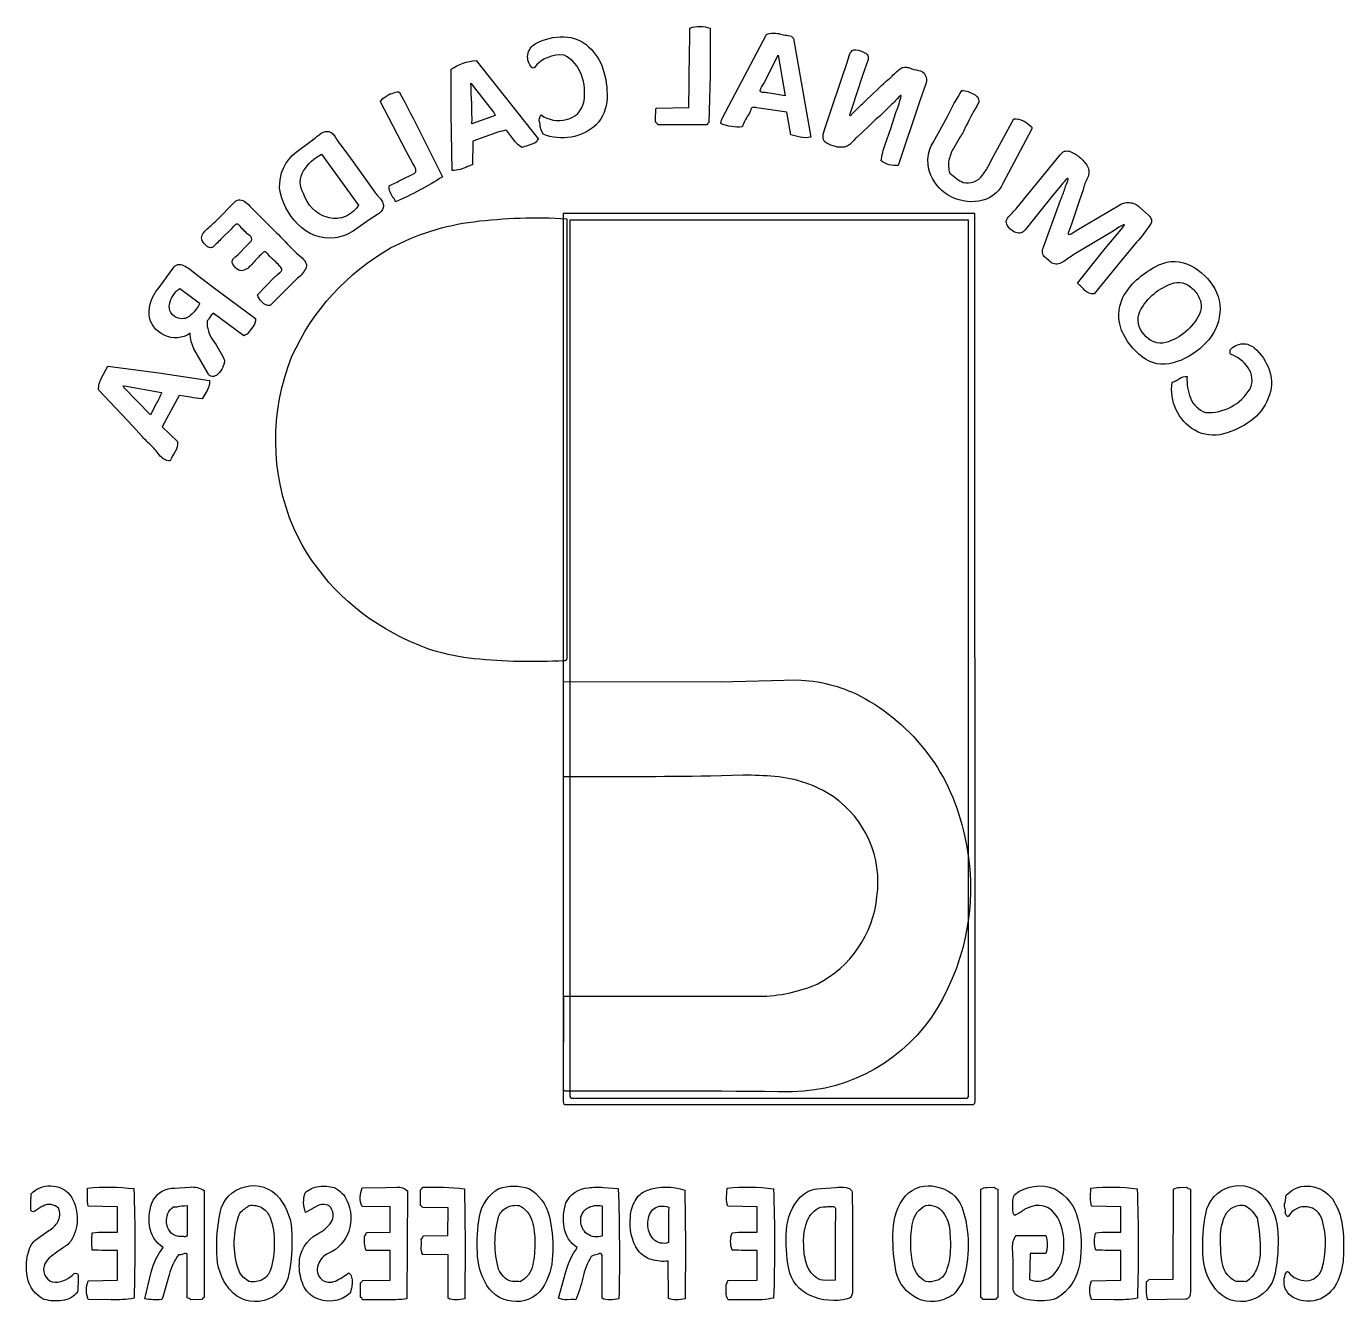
# Model space of a CAD drawing. Extents: x 2.51 to 4.8, y 6.06 to 8.27.
import ezdxf

# ---------------------------------------------------------------- set-up
doc = ezdxf.new("R2010")
doc.units = 0
doc.header["$LTSCALE"] = 100
doc.layers.add('CAPA_1', color=1, linetype='CONTINUOUS')

msp = doc.modelspace()

# ---------------------------------------------------------------- linework, layer by layer
at = {"layer": 'CAPA_1', "color": 7}
for points in [[(3.409315, 8.085029), (3.406135, 8.092487, -0.086993), (3.404339, 8.100326, 0.065908), (3.403533, 8.104415), (3.402596, 8.107848, -0.11328), (3.402959, 8.112027, -0.066864), (3.406054, 8.118354, 0.233258), (3.450037, 8.11055, 0.302085), (3.48023, 8.140545, 0.128767), (3.475967, 8.187923, 0.192501), (3.446061, 8.221945, 0.260351), (3.394355, 8.200701, -0.187425), (3.39226, 8.199597, -0.225036), (3.390153, 8.200403, -0.236755), (3.382885, 8.22234, -0.23276), (3.395722, 8.241681, -0.138081), (3.445796, 8.253665, -0.183709), (3.488418, 8.23662, -0.133759), (3.513208, 8.198397, -0.08982), (3.520422, 8.14751, -0.182383), (3.501797, 8.101237, -0.289266), (3.409315, 8.085029), (3.409315, 8.085029)], [(3.608831, 8.101161, 0.07065), (3.607208, 8.10351, 0.079408), (3.604838, 8.105123, -0.039677), (3.60561, 8.130223), (3.662512, 8.130967, -0.004431), (3.664355, 8.268942, -0.102073), (3.681696, 8.272002, -0.054091), (3.69918, 8.269114), (3.69957, 8.186756), (3.696985, 8.105425, -0.103055), (3.696271, 8.104312, 0.109346), (3.693626, 8.101156), (3.608831, 8.101161), (3.608831, 8.101161)], [(3.839479, 8.083697), (3.832684, 8.122982), (3.780105, 8.130746, 0.035108), (3.773949, 8.131557, 0.165125), (3.771674, 8.130786, 0.16286), (3.770235, 8.128199, -0.06446), (3.768044, 8.122705), (3.765324, 8.117916, 0.044093), (3.754733, 8.097598, -0.117577), (3.71872, 8.102566, -0.238631), (3.718701, 8.108243, 0.066173), (3.72068, 8.113254), (3.797327, 8.257723, -0.115585), (3.807742, 8.260427, -0.05741), (3.818838, 8.259391, 0.030687), (3.840454, 8.255197, 0.135076), (3.842152, 8.252606, -0.077351), (3.843864, 8.251034), (3.874205, 8.079876, -0.101346), (3.855711, 8.079485), (3.839479, 8.083697), (3.839479, 8.083697)], [(3.996138, 8.038408, -0.06066), (4.003217, 8.067145), (4.012682, 8.094804), (4.022377, 8.124237, 0.038285), (4.031026, 8.151408, 0.099989), (4.030969, 8.151917, 0.225922), (4.030752, 8.152151, 0.158104), (4.030392, 8.152141, 0.062706), (4.029909, 8.151917, 0.054026), (4.027119, 8.149484, -0.014739), (4.021323, 8.143521, -0.002852), (4.012204, 8.134415, -0.016191), (3.99364, 8.116151, 0.041945), (3.974021, 8.098005), (3.954426, 8.07951, 0.037109), (3.94917, 8.074657), (3.944135, 8.069434, -0.158759), (3.932156, 8.062469, -0.109588), (3.916638, 8.063438, -0.042293), (3.901609, 8.069383, -0.177427), (3.896518, 8.074237, -0.122228), (3.895294, 8.081038, -0.080388), (3.899007, 8.095729), (3.908315, 8.123451), (3.927286, 8.180181), (3.937144, 8.209475, -0.017527), (3.941801, 8.224308, -0.123064), (3.945708, 8.229853, -0.218921), (3.952088, 8.231301, -0.08842), (3.967874, 8.226279, -0.134849), (3.972831, 8.221481, -0.201542), (3.973402, 8.214709), (3.964006, 8.186601), (3.945321, 8.129958), (3.941597, 8.119715, 0.066393), (3.941426, 8.118328, 0.081453), (3.94152, 8.117844, 0.141937), (3.941754, 8.117526, 0.144151), (3.942146, 8.117392, 0.083941), (3.942712, 8.117464, 0.108773), (3.944869, 8.118802, -0.019067), (3.952045, 8.126401, -0.01498), (3.97073, 8.144357), (3.99048, 8.162827, -0.041418), (4.010392, 8.18129, 0.038549), (4.015501, 8.185805, -0.065174), (4.031087, 8.199567, -0.125081), (4.038387, 8.201203, -0.068472), (4.045628, 8.199878, 0.046258), (4.060709, 8.195588, -0.242198), (4.072828, 8.187473, -0.237454), (4.073578, 8.17252), (4.064014, 8.144577), (4.025884, 8.030702, -0.194395), (3.996138, 8.038408), (3.996138, 8.038408)], [(3.251869, 8.021725, -0.009686), (3.249964, 8.197433, -0.13569), (3.293094, 8.212571), (3.401398, 8.076325, 0.116354), (3.399343, 8.074919, 0.135397), (3.39875, 8.073536, -0.044024), (3.39848, 8.072172, -0.159355), (3.397394, 8.070824, -0.070906), (3.385199, 8.065967), (3.372499, 8.061901, -0.118831), (3.358278, 8.075465), (3.346056, 8.092059, 0.043773), (3.31658, 8.083165), (3.287449, 8.073036), (3.287081, 8.031846, 0.037139), (3.27837, 8.028632, -0.122413), (3.251869, 8.021725), (3.251869, 8.021725)], [(3.799004, 8.156631, 0.012785), (3.790485, 8.157496, -0.098), (3.787149, 8.158466, -0.143192), (3.786274, 8.159377, -0.164942), (3.786141, 8.160684, -0.082476), (3.788706, 8.166559), (3.792413, 8.172632), (3.817482, 8.221741), (3.829363, 8.15153), (3.799004, 8.156631), (3.799004, 8.156631)], [(3.286017, 8.102854, 0.019657), (3.283761, 8.173544), (3.323516, 8.123242, -0.070207), (3.326473, 8.117014), (3.286017, 8.102854), (3.286017, 8.102854)], [(3.152979, 7.967222), (3.151923, 7.971151, 0.085614), (3.151148, 7.972763, 0.043818), (3.150746, 7.973184, -0.072806), (3.148904, 7.975227, -0.047343), (3.143796, 7.984552, -0.15704), (3.142964, 7.995818, 0.036876), (3.163387, 8.005844), (3.184219, 8.016273, 0.189139), (3.188322, 8.019612, 0.181102), (3.188532, 8.024099, 0.064261), (3.186221, 8.029323), (3.18276, 8.034872), (3.171934, 8.055454), (3.126858, 8.142039, -0.067761), (3.134999, 8.14938), (3.143199, 8.154708, 0.077635), (3.147278, 8.155434, -0.094247), (3.159477, 8.15856, -0.01146), (3.234735, 8.010753, -0.037881), (3.152979, 7.967222), (3.152979, 7.967222)], [(4.112597, 7.979062, -0.184022), (4.080092, 8.020187, -0.220308), (4.086397, 8.070614), (4.111118, 8.115638, -0.026673), (4.136375, 8.160635, -0.121609), (4.1569, 8.154372, -0.125122), (4.164316, 8.147369, -0.255286), (4.164653, 8.138474, 0.010945), (4.1439, 8.099958, -0.039689), (4.133314, 8.080024), (4.121499, 8.060077, 0.075351), (4.113739, 8.039391, 0.133194), (4.115319, 8.01724), (4.127054, 8.007709, 0.075188), (4.138344, 8.001296, 0.307385), (4.172197, 8.013874, 0.048408), (4.182367, 8.030021), (4.191129, 8.04679), (4.226386, 8.111696, -0.151865), (4.242623, 8.108254, -0.036006), (4.249722, 8.103737), (4.256713, 8.098368, -0.260404), (4.257944, 8.095963, -0.096879), (4.257006, 8.093062), (4.207596, 7.999365, -0.24781), (4.165963, 7.968646, -0.178391), (4.112597, 7.979062), (4.112597, 7.979062)], [(3.048111, 7.905007, -0.236081), (2.98396, 7.928664, -0.163543), (2.952123, 7.991194, -0.245284), (2.980983, 8.053608), (3.007773, 8.073635, 0.044323), (3.014374, 8.078566, -0.074818), (3.02787, 8.088479, -0.131138), (3.035767, 8.089701, -0.145807), (3.043195, 8.086511, -0.073865), (3.048727, 8.080176, 0.028604), (3.058231, 8.065659), (3.077905, 8.038982), (3.115546, 7.986709, 0.035233), (3.121046, 7.979739), (3.12705, 7.972703, -0.072894), (3.131439, 7.965398, -0.154442), (3.132097, 7.957619, -0.125047), (3.128466, 7.950878, -0.062336), (3.122209, 7.945593), (3.107686, 7.93633), (3.08002, 7.916779, -0.098964), (3.048111, 7.905007), (3.048111, 7.905007)], [(2.993855, 7.981861, -0.305358), (2.993862, 8.021216, -0.13203), (3.024779, 8.050277), (3.088647, 7.962497), (3.089461, 7.961509, 0.070068), (3.089461, 7.961509, -0.21541), (3.089502, 7.961402, 0.129857), (3.089502, 7.961402, 0.135163), (3.087906, 7.959876, -0.164356), (3.062774, 7.94067, -0.151335), (3.034454, 7.940632, -0.252693), (2.993855, 7.981861), (2.993855, 7.981861)], [(4.336921, 7.826305), (4.385134, 7.886379), (4.409972, 7.916255), (4.416904, 7.924756, 0.035504), (4.417965, 7.926425, 0.047643), (4.418226, 7.927054, 0.120596), (4.418266, 7.927511, 0.251918), (4.418055, 7.927772, 0.132574), (4.417562, 7.927813, 0.07185), (4.415609, 7.927129, 0.040649), (4.406634, 7.92191), (4.398761, 7.916773), (4.330687, 7.875919, 0.013342), (4.313137, 7.863929, -0.079029), (4.304168, 7.859847, -0.148693), (4.294724, 7.860221, -0.11117), (4.286949, 7.865607), (4.279357, 7.872838, -0.274549), (4.275936, 7.881143, -0.05295), (4.276973, 7.885813), (4.278615, 7.890471), (4.307699, 7.970385, 0.01669), (4.315001, 7.990478, -0.03126), (4.316896, 7.995738, 0.047868), (4.320827, 8.006611, 0.059224), (4.320834, 8.007365, 0.130688), (4.320649, 8.007875, 0.198308), (4.320246, 8.008108, 0.114138), (4.3196, 8.008032, 0.080657), (4.318195, 8.007279, 0.039579), (4.316678, 8.005948, 0.026103), (4.307124, 7.99379), (4.294975, 7.979735), (4.245962, 7.918885, -0.184209), (4.23874, 7.913485, -0.149237), (4.230165, 7.914015, -0.16578), (4.214987, 7.9268, -0.218806), (4.213679, 7.934967, -0.109835), (4.218229, 7.942579, 0.017463), (4.232366, 7.957426), (4.28157, 8.017822), (4.307004, 8.04895, -0.166709), (4.314561, 8.055135, -0.150006), (4.323146, 8.055142, -0.0991), (4.340471, 8.044857, -0.107749), (4.354181, 8.028747, -0.241626), (4.35423, 8.00922, 0.043423), (4.346522, 7.988543), (4.340017, 7.968567), (4.326456, 7.928891), (4.321152, 7.914866, 0.061934), (4.320845, 7.912794, 0.068627), (4.320946, 7.912019, 0.114363), (4.32125, 7.911452, 0.134327), (4.321782, 7.911119, 0.094712), (4.322565, 7.911046, 0.084835), (4.326175, 7.912097), (4.338943, 7.91994), (4.4075, 7.960787, -0.163814), (4.426663, 7.966209, -0.191261), (4.444456, 7.958231), (4.460267, 7.944154, -0.119557), (4.465095, 7.936672, -0.228502), (4.463652, 7.928468, -0.033657), (4.439609, 7.89729), (4.414584, 7.867507), (4.365743, 7.807968, -0.240217), (4.350373, 7.813238, 0.016243), (4.336921, 7.826305), (4.336921, 7.826305)], [(2.913901, 7.806234), (2.943475, 7.836512, -0.039204), (2.947877, 7.840587), (2.952679, 7.844725, 0.109995), (2.955747, 7.848888, 0.287774), (2.954944, 7.853039, 0.043976), (2.939211, 7.868653, -0.049989), (2.935376, 7.872818), (2.931386, 7.877639, 0.040804), (2.929377, 7.879515, 0.088351), (2.927382, 7.880616, 0.158151), (2.925418, 7.880631, 0.138082), (2.923503, 7.879247, 0.0191), (2.907741, 7.863528, -0.048443), (2.899544, 7.854363, -0.101643), (2.890476, 7.848711, -0.190605), (2.881079, 7.849014, -0.146794), (2.871896, 7.857709, -0.148015), (2.869777, 7.863669, -0.16661), (2.871467, 7.868143, -0.049184), (2.875388, 7.872056), (2.879961, 7.876334), (2.895769, 7.8922), (2.900113, 7.896338, 0.079812), (2.903113, 7.900477, 0.190862), (2.903503, 7.904706, 0.153678), (2.900016, 7.909117, -0.080084), (2.883719, 7.925445, 0.069033), (2.881574, 7.927637, 0.107084), (2.879525, 7.928616, 0.200774), (2.875612, 7.927731, 0.061134), (2.871781, 7.924386), (2.86783, 7.920175), (2.852014, 7.904454, -0.03208), (2.836071, 7.888915, -0.212572), (2.831147, 7.888005, -0.107734), (2.82589, 7.890565, -0.113364), (2.817793, 7.900341, -0.227587), (2.817692, 7.909687, -0.095076), (2.824244, 7.91838, 0.020546), (2.842411, 7.935033), (2.873868, 7.966903, -0.229299), (2.883359, 7.970912, -0.137103), (2.893043, 7.966832, -0.044809), (2.902335, 7.958455), (2.91065, 7.949575), (2.941975, 7.918218, -0.016533), (2.973092, 7.886688, 0.044371), (2.981561, 7.87851), (2.991109, 7.870137, -0.096351), (2.997771, 7.861294, -0.22994), (2.997582, 7.851706, -0.093815), (2.983466, 7.834718), (2.966904, 7.819015), (2.935853, 7.787386, -0.215256), (2.921862, 7.793083, -0.137537), (2.913901, 7.806234), (2.913901, 7.806234)], [(3.446113, 7.171012, -0.038654), (3.289945, 7.174472, -0.105938), (3.151117, 7.218339, -0.167216), (2.976648, 7.401272, -0.199765), (2.973599, 7.699517, -0.158565), (3.144687, 7.887352, -0.092168), (3.288956, 7.933008, -0.045843), (3.45046, 7.938203), (3.450358, 7.174906, -0.081953), (3.450107, 7.173094, -0.135786), (3.449336, 7.171916, -0.113536), (3.448014, 7.171259, -0.056039), (3.446113, 7.171012), (3.446113, 7.171012)], [(3.449073, 6.400602), (4.154405, 6.400602, 0.200053), (4.157843, 6.401819, 0.204402), (4.159079, 6.405214), (4.158967, 7.94703), (3.444511, 7.94703), (3.444399, 6.405214, 0.204402), (3.445634, 6.401819, 0.200053), (3.449073, 6.400602), (3.449073, 6.400602)], [(3.460296, 6.411701), (4.143182, 6.411701, 0.200156), (4.14662, 6.412919, 0.204302), (4.147854, 6.416314), (4.147744, 7.935929), (3.455734, 7.935929), (3.455624, 6.416314, 0.204302), (3.456858, 6.412919, 0.200156), (3.460296, 6.411701), (3.460296, 6.411701)], [(2.828594, 7.66863), (2.80313, 7.71206), (2.798885, 7.725049, -0.081242), (2.796838, 7.739325, -0.277044), (2.751915, 7.73618, -0.272842), (2.725571, 7.771866, -0.177343), (2.741116, 7.816561), (2.767396, 7.852382, -0.215061), (2.775675, 7.858645, -0.151337), (2.785437, 7.857039, -0.054806), (2.795524, 7.850894), (2.804778, 7.843538), (2.839317, 7.817597), (2.910387, 7.764712, -0.183598), (2.905618, 7.750291), (2.896038, 7.737917, 0.064841), (2.892811, 7.736856), (2.889872, 7.734895), (2.837038, 7.773979, 0.095339), (2.834025, 7.771225, 0.001272), (2.829566, 7.764189, -0.077353), (2.826233, 7.760871, 0.166207), (2.83652, 7.727132, -0.038985), (2.855594, 7.694933, -0.122787), (2.856325, 7.689869, -0.06687), (2.854964, 7.683749, -0.089281), (2.847802, 7.671467, -0.058014), (2.842921, 7.666869, -0.097173), (2.837786, 7.664343, -0.165293), (2.832857, 7.664669, -0.154092), (2.828594, 7.66863), (2.828594, 7.66863)], [(4.449014, 7.698482, -0.134847), (4.413547, 7.744428, -0.200715), (4.415201, 7.800281, -0.097064), (4.439546, 7.831864, -0.070118), (4.471627, 7.854428, -0.23814), (4.527623, 7.859493, -0.148772), (4.571424, 7.822731, -0.199015), (4.58303, 7.767564, -0.167006), (4.554619, 7.717372, -0.11804), (4.503005, 7.687842, -0.244244), (4.449014, 7.698482), (4.449014, 7.698482)], [(4.490368, 7.723103, -0.302439), (4.452456, 7.737263, -0.291989), (4.445029, 7.777255, -0.200854), (4.50442, 7.826712, -0.17794), (4.52418, 7.825089, -0.11723), (4.541156, 7.812008, -0.117218), (4.550843, 7.792779, -0.175497), (4.548734, 7.772714, -0.200158), (4.490368, 7.723103), (4.490368, 7.723103)], [(2.77692, 7.765385, -0.198043), (2.763126, 7.775295, -0.175377), (2.761085, 7.789922, -0.1888), (2.778893, 7.81702), (2.812368, 7.792143, -0.154736), (2.812988, 7.791271, -0.134325), (2.812984, 7.790318, -0.059394), (2.81258, 7.789321), (2.812003, 7.788316, -0.085759), (2.797623, 7.770516, -0.261783), (2.77692, 7.765385), (2.77692, 7.765385)], [(4.540641, 7.570895, -0.309599), (4.501258, 7.654592, 0.076155), (4.508577, 7.657496), (4.513999, 7.661069, -0.205385), (4.527192, 7.664243, 0.116496), (4.532935, 7.627027, 0.207885), (4.558808, 7.60186, 0.281552), (4.636585, 7.643073, 0.273929), (4.632962, 7.679616, 0.164947), (4.602189, 7.703178, -0.090863), (4.601716, 7.705457, 0.021071), (4.601841, 7.709507, 0.115031), (4.601704, 7.710019, 0.286581), (4.601366, 7.710194, -0.19035), (4.623791, 7.721246, -0.175389), (4.643688, 7.71407, -0.135858), (4.670224, 7.674066, -0.177338), (4.668056, 7.626637, -0.144915), (4.637912, 7.587468, -0.093988), (4.59051, 7.564771, -0.198419), (4.540641, 7.570895), (4.540641, 7.570895)], [(2.727642, 7.546307, -0.041624), (2.712526, 7.561583), (2.697996, 7.577704), (2.637841, 7.641109, -0.13707), (2.643187, 7.661767), (2.654273, 7.682293), (2.742552, 7.670758), (2.830235, 7.657211, -0.151981), (2.826487, 7.640209), (2.817516, 7.62575, -0.042868), (2.79722, 7.628272), (2.777757, 7.631313), (2.748563, 7.577032), (2.774729, 7.551259, -0.168567), (2.770906, 7.534271, 0.038021), (2.762318, 7.51816, -0.150563), (2.751392, 7.52083, -0.08302), (2.74307, 7.528246, 0.042997), (2.727642, 7.546307), (2.727642, 7.546307)], [(2.727771, 7.598034), (2.68192, 7.64532, -0.299746), (2.68119, 7.647441, -0.19583), (2.681801, 7.648159, -0.176591), (2.682934, 7.648264), (2.747417, 7.636821, -0.039173), (2.737851, 7.616827), (2.727771, 7.598034), (2.727771, 7.598034)], [(3.842515, 6.422799, 0.003623), (3.449854, 6.423812, -0.176741), (3.446182, 6.425031, -0.23133), (3.444673, 6.428444), (3.445196, 6.589044), (3.675716, 6.589068), (3.784932, 6.588676, 0.099371), (3.885273, 6.609978, 0.256133), (3.988906, 6.761739, 0.284232), (3.912656, 6.935263, 0.127525), (3.811805, 6.969923, 0.028572), (3.756721, 6.972223), (3.69998, 6.970593, -0.003364), (3.445044, 6.969505), (3.44501, 7.135002), (3.71689, 7.134496), (3.850242, 7.137873, -0.106274), (3.959109, 7.110281, -0.226407), (4.14057, 6.86761, -0.197491), (4.092567, 6.566872, -0.255513), (3.842515, 6.422799), (3.842515, 6.422799)], [(2.543753, 6.062458, -0.241706), (2.514423, 6.100829, -0.135099), (2.517952, 6.150896, -0.146206), (2.531852, 6.168406), (2.551772, 6.18194, 0.115454), (2.567405, 6.197441, 0.217997), (2.568444, 6.220851, 0.141123), (2.555754, 6.227144, 0.180197), (2.54157, 6.224664, 0.049375), (2.534351, 6.220626), (2.527254, 6.215514, -0.265709), (2.522783, 6.2151, -0.141473), (2.521047, 6.216532, -0.164799), (2.520434, 6.218858, -0.021558), (2.521046, 6.245796, -0.220232), (2.554852, 6.259527, -0.224849), (2.58817, 6.244299, -0.282154), (2.591826, 6.167505, -0.106733), (2.580602, 6.154773, 0.025095), (2.552024, 6.134578, 0.137128), (2.543313, 6.120396, 0.214533), (2.546628, 6.101649, 0.24413), (2.562358, 6.092329, 0.190953), (2.595398, 6.107418, -0.30007), (2.599868, 6.107836, -0.313286), (2.602312, 6.104001, -0.023568), (2.601548, 6.075624, -0.198612), (2.574923, 6.060731, -0.098056), (2.543753, 6.062458), (2.543753, 6.062458)], [(2.619982, 6.062224, -0.195004), (2.620123, 6.094972), (2.670716, 6.095779), (2.67076, 6.147278, -0.012904), (2.627068, 6.148233, -0.060468), (2.62707, 6.178383, -0.03406), (2.648871, 6.179142), (2.670745, 6.179336), (2.670719, 6.223418), (2.619743, 6.2242, -0.056264), (2.618849, 6.239474), (2.618545, 6.25582, -0.05095), (2.699225, 6.254891, -0.015977), (2.699489, 6.064601, -0.053443), (2.659463, 6.061844), (2.619982, 6.062224), (2.619982, 6.062224)], [(2.798286, 6.062032, 0.127983), (2.795419, 6.063982), (2.791763, 6.065575), (2.791449, 6.141724, 0.169697), (2.784063, 6.141056), (2.780711, 6.140017, -0.087845), (2.776397, 6.139923, 0.096123), (2.760448, 6.105296), (2.749877, 6.068536, 0.017621), (2.747562, 6.062285, -0.063674), (2.718108, 6.063559), (2.729077, 6.11003, -0.097568), (2.750023, 6.152526, -0.220839), (2.726438, 6.190002, -0.151862), (2.732888, 6.235039, -0.270139), (2.769843, 6.255897), (2.796498, 6.257643, -0.169816), (2.821233, 6.251432), (2.821239, 6.066074, 0.120556), (2.818872, 6.06451), (2.817166, 6.062349), (2.798286, 6.062032), (2.798286, 6.062032)], [(2.925258, 6.060893, -0.303055), (2.865098, 6.080383, -0.175236), (2.843327, 6.143072, -0.059372), (2.848772, 6.212731, -0.298134), (2.892165, 6.258207, -0.301057), (2.951737, 6.238249, -0.170901), (2.973292, 6.176051, -0.060919), (2.968289, 6.106826, -0.294186), (2.925258, 6.060893), (2.925258, 6.060893)], [(3.011499, 6.066462, -0.173681), (2.991666, 6.091267, -0.092054), (2.986361, 6.124223, -0.272798), (3.017237, 6.17611, 0.13506), (3.041587, 6.196573, 0.155974), (3.045254, 6.210291, 0.168424), (3.038337, 6.225167, 0.238866), (3.016628, 6.224451), (2.997013, 6.213675, -0.175261), (2.996536, 6.24762, -0.164496), (3.020071, 6.258632, -0.103918), (3.047202, 6.256623, -0.072842), (3.060297, 6.247229, -0.130993), (3.068767, 6.234221, -0.198245), (3.072085, 6.181298, -0.218012), (3.037285, 6.142823, 0.213178), (3.018937, 6.122621, 0.307638), (3.024746, 6.097694, 0.166995), (3.036513, 6.092449, 0.113095), (3.049024, 6.09454, 0.07207), (3.071886, 6.108822, -0.158939), (3.077014, 6.101464, -0.087212), (3.078097, 6.091977, -0.038704), (3.076819, 6.082023), (3.074863, 6.073265, -0.314965), (3.011499, 6.066462), (3.011499, 6.066462)], [(3.096193, 6.061901, 0.155523), (3.094702, 6.064547), (3.092441, 6.066225), (3.092435, 6.091463, 0.049646), (3.094689, 6.093172, 0.078609), (3.096305, 6.095416), (3.144141, 6.095724), (3.144136, 6.147335), (3.102183, 6.147728, -0.090761), (3.099738, 6.159624), (3.099751, 6.172439, 0.129075), (3.101566, 6.175232, -0.056712), (3.103197, 6.178728), (3.144125, 6.179298), (3.144131, 6.223435), (3.095643, 6.224058, -0.139445), (3.091982, 6.240077, -0.078843), (3.095316, 6.256456), (3.13589, 6.256809), (3.156059, 6.257449, -0.195461), (3.174102, 6.251239), (3.173059, 6.063611, -0.036148), (3.134411, 6.061991), (3.096193, 6.061901), (3.096193, 6.061901)], [(3.244543, 6.064466), (3.244405, 6.139893), (3.200526, 6.140262, -0.139761), (3.197992, 6.15305, 0.036999), (3.197916, 6.16677, 0.154137), (3.199988, 6.169673, -0.071701), (3.201593, 6.173174), (3.244379, 6.173723), (3.24439, 6.221604), (3.200272, 6.221924, 0.15045), (3.19639, 6.225865), (3.196399, 6.252968), (3.198675, 6.254634, 0.092811), (3.199497, 6.255641, 0.074089), (3.200085, 6.257356, -0.033337), (3.272846, 6.254706), (3.274464, 6.159331), (3.273746, 6.063856, -0.042588), (3.258148, 6.061863, -0.106103), (3.244543, 6.064466), (3.244543, 6.064466)], [(3.362621, 6.058868, -0.264637), (3.311852, 6.086925, -0.134231), (3.295458, 6.144548, -0.062806), (3.299077, 6.206599, -0.217371), (3.332631, 6.255165, -0.155284), (3.384639, 6.255152, -0.202936), (3.419885, 6.207815, -0.068669), (3.426052, 6.147043, -0.127471), (3.412101, 6.087764, -0.285473), (3.362621, 6.058868), (3.362621, 6.058868)], [(3.511815, 6.064472), (3.512029, 6.137365, 0.166483), (3.51092, 6.141249, 0.163087), (3.509502, 6.14222, 0.165897), (3.50753, 6.14202, -0.03842), (3.503501, 6.14075, 0.093753), (3.492755, 6.136944, 0.079584), (3.478349, 6.099992, -0.050105), (3.466033, 6.062024, 0.038276), (3.457944, 6.062268), (3.451024, 6.061919, -0.131489), (3.436451, 6.065001), (3.448743, 6.110315, -0.09178), (3.468729, 6.15257, -0.221398), (3.446237, 6.18725, -0.119539), (3.449012, 6.230177, -0.269609), (3.488024, 6.256368, -0.048037), (3.513977, 6.257076), (3.539872, 6.254824, -0.013827), (3.541133, 6.06378, -0.037563), (3.525482, 6.061871, -0.106889), (3.511815, 6.064472), (3.511815, 6.064472)], [(3.626999, 6.064422), (3.626743, 6.12904, -0.097981), (3.597511, 6.131592, -0.156637), (3.57438, 6.147236, -0.180912), (3.560959, 6.206071, -0.111961), (3.569068, 6.23369, -0.187482), (3.589715, 6.251779, -0.173518), (3.65559, 6.252138), (3.656869, 6.157798), (3.656097, 6.063768, -0.03948), (3.640591, 6.061879, -0.106133), (3.626999, 6.064422), (3.626999, 6.064422)], [(3.730621, 6.062021, -0.146046), (3.72711, 6.075215), (3.727067, 6.088972, 0.173557), (3.729081, 6.091675, -0.065978), (3.730669, 6.095233), (3.780904, 6.095749), (3.780892, 6.147278, -0.014202), (3.737645, 6.148265, -0.188293), (3.737646, 6.17835, -0.036967), (3.759025, 6.179145), (3.78088, 6.17934), (3.780856, 6.223419), (3.730243, 6.22419, -0.098115), (3.727887, 6.239459), (3.728997, 6.25585, -0.053937), (3.809319, 6.254676, -0.016937), (3.809592, 6.064832, -0.061308), (3.769976, 6.061844), (3.730621, 6.062021), (3.730621, 6.062021)], [(3.937981, 6.063659, -0.167687), (3.872968, 6.069364, -0.252086), (3.835876, 6.115818, -0.065753), (3.831681, 6.182378, -0.169369), (3.856139, 6.240423, -0.162878), (3.8845, 6.254478), (3.917247, 6.257031, -0.05286), (3.935355, 6.256853, -0.127753), (3.942601, 6.253882, -0.213185), (3.945925, 6.247064), (3.946208, 6.207914), (3.94628, 6.129893), (3.946222, 6.090961, -0.028081), (3.946207, 6.074169, -0.120865), (3.943912, 6.067499, -0.188684), (3.937981, 6.063659), (3.937981, 6.063659)], [(4.020819, 6.116886, -0.047254), (4.01682, 6.182882, -0.163736), (4.038418, 6.24254, -0.275149), (4.092248, 6.258134, -0.25468), (4.136198, 6.223455, -0.162864), (4.13713, 6.092378), (4.126304, 6.076165, -0.072006), (4.118793, 6.069217, -0.039694), (4.114846, 6.066835, -0.038264), (4.113218, 6.066179, -0.083773), (4.111972, 6.06598, -0.273343), (4.052099, 6.068214, -0.221062), (4.020819, 6.116886), (4.020819, 6.116886)], [(4.173164, 6.062279), (4.171453, 6.06451, 0.099458), (4.169054, 6.066143), (4.169208, 6.253641, -0.146294), (4.180302, 6.257097), (4.192168, 6.257118, 0.13207), (4.194871, 6.255205), (4.198688, 6.253669), (4.198762, 6.066136, 0.099039), (4.19638, 6.064511), (4.194669, 6.062279), (4.173164, 6.062279), (4.173164, 6.062279)], [(4.256029, 6.061221, -0.05863), (4.237015, 6.066436, -0.098284), (4.229304, 6.071725, -0.162657), (4.225505, 6.079892), (4.225106, 6.129823), (4.224281, 6.152873, -0.172317), (4.230263, 6.173416), (4.281989, 6.173404, -0.161061), (4.281992, 6.142123), (4.254739, 6.142043), (4.253528, 6.09687, 0.277913), (4.294681, 6.104638, 0.168079), (4.31246, 6.143369, 0.11135), (4.308635, 6.190192, 0.194126), (4.284976, 6.222236, 0.144783), (4.266098, 6.225598, 0.043283), (4.257762, 6.223838), (4.249573, 6.221166, 0.047357), (4.244142, 6.218151, -0.058922), (4.227919, 6.2084, -0.1672), (4.224808, 6.216082), (4.224765, 6.224581), (4.224911, 6.2347, -0.094176), (4.22769, 6.2443, -0.272626), (4.29734, 6.254305, -0.225158), (4.337503, 6.201872, -0.104897), (4.340757, 6.1251, -0.228931), (4.300105, 6.064167, -0.119213), (4.256029, 6.061221), (4.256029, 6.061221)], [(4.361362, 6.062225, -0.194987), (4.361503, 6.094972), (4.412101, 6.095779), (4.4121, 6.147279, -0.013025), (4.368782, 6.148225, -0.159356), (4.368785, 6.178391, -0.034848), (4.390214, 6.179141), (4.412086, 6.179334), (4.412074, 6.223425), (4.361344, 6.224148, -0.068389), (4.359291, 6.239542), (4.36021, 6.255854, -0.053867), (4.440521, 6.254677, -0.016483), (4.44087, 6.064598, -0.053364), (4.400842, 6.061845), (4.361362, 6.062225), (4.361362, 6.062225)], [(4.524622, 6.062937), (4.45914, 6.062017, -0.116709), (4.456647, 6.077386, 0.030718), (4.456719, 6.093335, 0.091465), (4.459231, 6.09503, 0.040236), (4.460013, 6.096008), (4.460823, 6.097246), (4.503118, 6.097654), (4.503421, 6.253641, -0.148138), (4.514463, 6.257096), (4.526328, 6.25712, 0.136136), (4.529043, 6.255209), (4.532816, 6.253638), (4.532957, 6.120674), (4.532961, 6.087447, -0.044985), (4.532581, 6.072123, -0.119886), (4.530149, 6.065898, -0.21524), (4.524622, 6.062937), (4.524622, 6.062937)], [(4.636959, 6.061058, -0.309449), (4.576627, 6.080334, -0.173172), (4.554559, 6.142623, -0.057696), (4.559438, 6.211387, -0.292599), (4.602068, 6.258035, -0.303466), (4.66214, 6.238989, -0.173918), (4.684678, 6.17721, -0.060653), (4.679913, 6.10805, -0.289271), (4.636959, 6.061058), (4.636959, 6.061058)], [(4.698884, 6.108722, -0.099279), (4.699822, 6.11019, -0.157105), (4.700939, 6.110789, -0.159377), (4.702113, 6.110584, -0.105932), (4.703227, 6.109641, 0.235182), (4.734362, 6.095035, 0.314727), (4.761, 6.11521, 0.143818), (4.761492, 6.20126, 0.297496), (4.735898, 6.223274, 0.298335), (4.703089, 6.207065, -0.212817), (4.702287, 6.206467, -0.171949), (4.70133, 6.206674, -0.112151), (4.699341, 6.208732, -0.066909), (4.697888, 6.211686, -0.057583), (4.697604, 6.213015, -0.136438), (4.697742, 6.213985, 0.165552), (4.698031, 6.217435, -0.024149), (4.695961, 6.2259, -0.166832), (4.696791, 6.229796, 0.110791), (4.698042, 6.233628, -0.026306), (4.698691, 6.241727, -0.193593), (4.700493, 6.244428, -0.250659), (4.741518, 6.258845, -0.206754), (4.779246, 6.236932, -0.117007), (4.796464, 6.190992, -0.046251), (4.798451, 6.139604, -0.097449), (4.788991, 6.095003, -0.183728), (4.759049, 6.063791, -0.236319), (4.711332, 6.066139, -0.177199), (4.696976, 6.082989, -0.188797), (4.698884, 6.108722), (4.698884, 6.108722)], [(2.787124, 6.171469, 0.052174), (2.783659, 6.171789, -0.069244), (2.774494, 6.172185, -0.187407), (2.761492, 6.180826, -0.131547), (2.756076, 6.195791, -0.120473), (2.758245, 6.211722, -0.171421), (2.767998, 6.22326, 0.052324), (2.774064, 6.223504, -0.058843), (2.791401, 6.225288), (2.791733, 6.176195, -0.181421), (2.790695, 6.172464, -0.14764), (2.789241, 6.171504, -0.125566), (2.787124, 6.171469), (2.787124, 6.171469)], [(2.899192, 6.093783, -0.065167), (2.889094, 6.101428, -0.116269), (2.881244, 6.113099, -0.179018), (2.883203, 6.212387, -0.076747), (2.891598, 6.22007, 0.030107), (2.899387, 6.225799, -0.171137), (2.922704, 6.220938, -0.148519), (2.935684, 6.204707, -0.098353), (2.942428, 6.159637, -0.090882), (2.936279, 6.113641, -0.161613), (2.923382, 6.097474, -0.178182), (2.899192, 6.093783), (2.899192, 6.093783)], [(3.369489, 6.093347, 0.04616), (3.365593, 6.093746, -0.030817), (3.35358, 6.094059, -0.131178), (3.340895, 6.102237, -0.074882), (3.332235, 6.114964, -0.139497), (3.332213, 6.205973, -0.178998), (3.346222, 6.222061, -0.161661), (3.367733, 6.22553, -0.214324), (3.390317, 6.198563, -0.080313), (3.394841, 6.161443, -0.058567), (3.391566, 6.122396, -0.232144), (3.369489, 6.093347), (3.369489, 6.093347)], [(3.474809, 6.198779, -0.274579), (3.485655, 6.22073, -0.196843), (3.511904, 6.224817), (3.512101, 6.172398, -0.227747), (3.485736, 6.17615, -0.230739), (3.474809, 6.198779), (3.474809, 6.198779)], [(3.627552, 6.222497, 0.019786), (3.627356, 6.161424, -0.300514), (3.600548, 6.167588, -0.182144), (3.591198, 6.193344, -0.198024), (3.599977, 6.218408, -0.155058), (3.611373, 6.224342, -0.130633), (3.627552, 6.222497), (3.627552, 6.222497)], [(3.883315, 6.100365, -0.163502), (3.865803, 6.126405, -0.065598), (3.861686, 6.157841, -0.07767), (3.865189, 6.191185, -0.160961), (3.883143, 6.218648, -0.183527), (3.900592, 6.223532, 0.001862), (3.911069, 6.223895, -0.046805), (3.91337, 6.223607, -0.090585), (3.915202, 6.22285, -0.138245), (3.916394, 6.221468, -0.117992), (3.916776, 6.219301), (3.916603, 6.178199), (3.916467, 6.095755), (3.898779, 6.095551, -0.144331), (3.883315, 6.100365), (3.883315, 6.100365)], [(4.073744, 6.093898, -0.222034), (4.051997, 6.121061, -0.071354), (4.04774, 6.157812, -0.062863), (4.05101, 6.196723, -0.241953), (4.073578, 6.225473, -0.298358), (4.103853, 6.213491, -0.138164), (4.115224, 6.181557, -0.039719), (4.115818, 6.143131, -0.095158), (4.106884, 6.106938, -0.16483), (4.09233, 6.095155, -0.12527), (4.073744, 6.093898), (4.073744, 6.093898)], [(4.62906, 6.093012, 0.059583), (4.620079, 6.093797), (4.612199, 6.093507, -0.235141), (4.588693, 6.124089, -0.046767), (4.585643, 6.144514), (4.585064, 6.16488, -0.110164), (4.592503, 6.206924, -0.145909), (4.605327, 6.22168, -0.169313), (4.62711, 6.225616, -0.139415), (4.648538, 6.203998, -0.05802), (4.654093, 6.143863, -0.089334), (4.647605, 6.114634, -0.153606), (4.62906, 6.093012), (4.62906, 6.093012)]]:
    msp.add_lwpolyline(points, format="xyb", close=True, dxfattribs=at)

doc.saveas('drawing.dxf')
